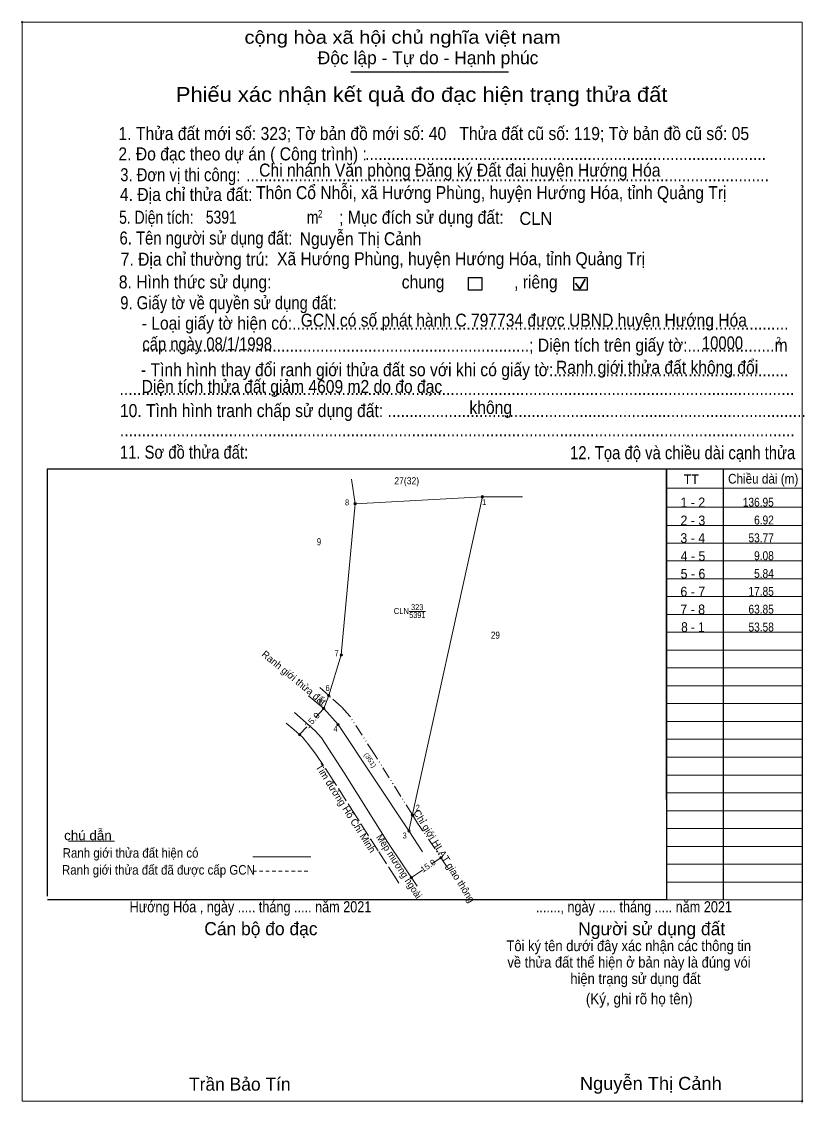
# Model space of a CAD drawing. Header units: metres. Extents: x 537500 to 538200, y 1850743 to 1851198.
# Drawn here: x 537500 to 537829.2, y 1850743 to 1851197.9 of the extents above; entities that cross this region are included whole.
import ezdxf
from ezdxf.enums import TextEntityAlignment as Align

# ---------------------------------------------------------------- set-up
doc = ezdxf.new("R2010")
doc.units = ezdxf.units.M
doc.header["$PDMODE"] = 32
doc.header["$PDSIZE"] = 0.5
for name, pattern in [('DASH_DOUBLE_DOT', [9.2, 5, -1.2, 0.3, -1.2, 0.3, -1.2]), ('LONG_DASHED', [7.5, 6, -1.5]), ('SHORT_DASHED', [2.7, 1.5, -1.2])]:
    doc.linetypes.add(name, pattern=pattern)
for name, color, linetype, lineweight in [('1', 7, 'Continuous', 13), ('10', 7, 'Continuous', 13), ('13', 7, 'DASH_DOUBLE_DOT', 13), ('17', 7, 'Continuous', 13), ('2', 7, 'Continuous', 25), ('22', 7, 'LONG_DASHED', 13), ('30', 7, 'Continuous', 13), ('45', 7, 'Continuous', 13), ('5', 7, 'Continuous', 13), ('50', 7, 'DASH_DOUBLE_DOT', 13), ('52', 7, 'Continuous', 13), ('6', 7, 'Continuous', 13)]:
    doc.layers.add(name, color=color, linetype=linetype, lineweight=lineweight)
doc.layers.add('63', color=7, linetype='Continuous')

msp = doc.modelspace()

# ---------------------------------------------------------------- hatches: boundary and pattern name
at = {"layer": '1'}
msp.add_hatch(color=256, dxfattribs=at).paths.add_polyline_path([(537664.9, 1850864.31, 1), (537663.9, 1850864.31, 1)])
at = {"layer": '10'}
for points in [[(537640.8, 1850995.16, 1), (537639.8, 1850995.16, 1)], [(537627.58, 1850909.09, 1), (537626.58, 1850909.09, 1)], [(537633.59, 1850902.29, 1), (537632.59, 1850902.29, 1)], [(537617.4, 1850898.07, 1), (537616.4, 1850898.07, 1)], [(537663.41, 1850857.55, 1), (537662.41, 1850857.55, 1)]]:
    msp.add_hatch(color=256, dxfattribs=at).paths.add_polyline_path(points)
at = {"layer": '45'}
for points in [[(537676.88, 1850846.32, 1), (537675.88, 1850846.32, 1)], [(537664.45, 1850837.93, 1), (537663.45, 1850837.93, 1)]]:
    msp.add_hatch(color=256, dxfattribs=at).paths.add_polyline_path(points)
at = {"layer": '5'}
for points in [[(537694.3, 1850998.07, 1), (537693.3, 1850998.07, 1)], [(537634.97, 1850931.58, 1), (537633.97, 1850931.58, 1)], [(537629.7, 1850914.53, 1), (537628.7, 1850914.53, 1)]]:
    msp.add_hatch(color=256, dxfattribs=at).paths.add_polyline_path(points)

# ---------------------------------------------------------------- linework, layer by layer
at = {"layer": '1'}
msp.add_circle((537664.4, 1850864.31), 0.5, dxfattribs=at)
at = {"layer": '10'}
for p, q in [((537638.7, 1851005.52), (537640.3, 1850995.16)), ((537623.41, 1850899.7), (537614.79, 1850907.33)), ((537623.61, 1850905.34), (537627.08, 1850909.09)), ((537616.9, 1850898.08), (537619.95, 1850901.37)), ((537662.91, 1850857.55), (537668.61, 1850848.72))]:
    msp.add_line(p, q, dxfattribs=at)
for points in [[(537620.69, 1850914.45), (537627.08, 1850909.09), (537633.09, 1850902.29), (537662.91, 1850857.55)], [(537666.34, 1850834.38), (537653.99, 1850852.68), (537635.61, 1850881.99), (537626.08, 1850896.71), (537623.41, 1850899.7)]]:
    msp.add_lwpolyline(points, dxfattribs=at)
for centre in [(537640.3, 1850995.16), (537627.08, 1850909.09), (537633.09, 1850902.29), (537616.9, 1850898.07), (537662.91, 1850857.55)]:
    msp.add_circle(centre, 0.5, dxfattribs=at)
at = {"layer": '13', "linetype": 'Continuous'}
msp.add_line((537663.07, 1850949.81), (537669.83, 1850949.81), dxfattribs=at)
at = {"layer": '13'}
msp.add_line((537634.6, 1850909.69), (537629.2, 1850914.53), dxfattribs=at)
msp.add_lwpolyline([(537664.4, 1850864.31), (537648.26, 1850890.05), (537638.04, 1850905.84), (537634.6, 1850909.69)], dxfattribs=at)
at = {"layer": '17'}
msp.add_line((537519.71, 1850853.2), (537539.06, 1850853.2), dxfattribs=at)
at = {"layer": '2'}
for p, q in [((537638.44, 1851176.85), (537704.78, 1851176.85)), ((537771.2, 1851009.85), (537771.2, 1850828.59)), ((537771.2, 1850828.59), (537510.95, 1850828.59))]:
    msp.add_line(p, q, dxfattribs=at)
at = {"layer": '2', "lineweight": 35}
for p, q in [((537732.95, 1851087.93), (537734.82, 1851085.5)), ((537734.82, 1851085.5), (537737.09, 1851089.57))]:
    msp.add_line(p, q, dxfattribs=at)
at = {"layer": '2', "lineweight": 13}
msp.add_lwpolyline([(537500.26, 1851197.66), (537828.33, 1851197.66), (537828.33, 1850743.9), (537500.26, 1850743.9)], close=True, dxfattribs=at)
at = {"layer": '2'}
for points in [[(537687.98, 1851090.27), (537693.61, 1851090.27), (537693.61, 1851085.01), (537687.98, 1851085.01)], [(537732.31, 1851090.27), (537737.94, 1851090.27), (537737.94, 1851085.01), (537732.31, 1851085.01)]]:
    msp.add_lwpolyline(points, close=True, dxfattribs=at)
msp.add_lwpolyline([(537510.95, 1850830.07), (537510.95, 1851009.85), (537771.2, 1851009.85)], dxfattribs=at)
for p in [(537500.26, 1851197.66), (537828.33, 1850743.9)]:
    msp.add_point(p, dxfattribs=at)
at = {"layer": '22'}
msp.add_lwpolyline([(537658.69, 1850835.62), (537657.55, 1850837.39), (537649.95, 1850849.13), (537640.53, 1850863.96), (537631.09, 1850878.81), (537623.75, 1850889.88), (537619.98, 1850894.77), (537618.13, 1850897.01), (537614.57, 1850900.09), (537611.21, 1850902.83)], dxfattribs=at)
at = {"layer": '30', "lineweight": 25}
for p, q in [((537771.2, 1850870.72), (537771.2, 1851009.85)), ((537795.07, 1851009.85), (537795.07, 1850828.59))]:
    msp.add_line(p, q, dxfattribs=at)
at = {"layer": '30'}
for p, q in [((537771.2, 1851001.67), (537828.33, 1851001.67)), ((537771.2, 1850993.72), (537828.33, 1850993.72)), ((537771.05, 1850986.07), (537828.18, 1850986.07)), ((537771.2, 1850978.62), (537828.33, 1850978.62)), ((537771.2, 1850971.09), (537828.33, 1850971.09)), ((537771.2, 1850963.59), (537828.33, 1850963.59)), ((537771.2, 1850956.09), (537828.33, 1850956.09)), ((537771.2, 1850948.59), (537828.33, 1850948.59)), ((537771.2, 1850941.09), (537828.33, 1850941.09)), ((537771.2, 1850933.59), (537828.33, 1850933.59)), ((537771.2, 1850926.09), (537828.33, 1850926.09)), ((537771.2, 1850918.59), (537828.33, 1850918.59)), ((537771.2, 1850911.09), (537828.33, 1850911.09)), ((537771.2, 1850903.59), (537828.33, 1850903.59)), ((537771.2, 1850896.09), (537828.33, 1850896.09)), ((537771.2, 1850888.59), (537828.33, 1850888.59)), ((537771.2, 1850881.09), (537828.33, 1850881.09)), ((537771.2, 1850873.59), (537828.33, 1850873.59)), ((537771.2, 1850866.09), (537828.33, 1850866.09)), ((537771.2, 1850858.59), (537828.33, 1850858.59)), ((537771.2, 1850858.57), (537828.33, 1850858.57)), ((537771.2, 1850851.09), (537828.33, 1850851.09)), ((537771.2, 1850843.59), (537828.33, 1850843.59)), ((537771.2, 1850836.09), (537828.33, 1850836.09)), ((537771.2, 1850828.59), (537828.33, 1850828.59))]:
    msp.add_line(p, q, dxfattribs=at)
at = {"layer": '30', "lineweight": 25}
msp.add_lwpolyline([(537771.2, 1851009.85), (537828.33, 1851009.85), (537828.35, 1850828.6)], dxfattribs=at)
at = {"layer": '45'}
for p, q in [((537676.38, 1850846.32), (537672.74, 1850843.86)), ((537668.64, 1850841.09), (537663.95, 1850837.93))]:
    msp.add_line(p, q, dxfattribs=at)
for centre in [(537676.38, 1850846.32), (537663.95, 1850837.93)]:
    msp.add_circle(centre, 0.5, dxfattribs=at)
at = {"layer": '5'}
msp.add_lwpolyline([(537627.08, 1850909.09), (537629.2, 1850914.53), (537634.47, 1850931.58), (537640.3, 1850995.16)], dxfattribs=at)
for centre in [(537693.8, 1850998.07), (537634.47, 1850931.58), (537629.2, 1850914.53)]:
    msp.add_circle(centre, 0.5, dxfattribs=at)
at = {"layer": '50'}
msp.add_line((537629.21, 1850914.54), (537624.73, 1850918.56), dxfattribs=at)
msp.add_lwpolyline([(537679.03, 1850842.39), (537666.56, 1850860.86), (537664.4, 1850864.31)], dxfattribs=at)
at = {"layer": '52'}
for p, q in [((537640.3, 1850995.16), (537693.8, 1850998.07)), ((537693.8, 1850998.07), (537662.91, 1850857.55)), ((537693.8, 1850998.07), (537710.71, 1850998.08))]:
    msp.add_line(p, q, dxfattribs=at)
at = {"layer": '6'}
msp.add_line((537597.29, 1850846.66), (537621.71, 1850846.66), dxfattribs=at)
at = {"layer": '6', "linetype": 'SHORT_DASHED'}
msp.add_line((537597.29, 1850840.68), (537621.71, 1850840.68), dxfattribs=at)

# ---------------------------------------------------------------- texts
at = {"layer": '1', "width": 0.8}
msp.add_text('5391', height=2.5, dxfattribs=at).set_placement((537666.445, 1850947.1), align=Align.CENTER)
at = {"layer": '10'}
for s, height, width, p in [('1 - 2', 4.092, 0.95, (537782.305, 1850993.68)), ('2 - 3', 4.092, 0.95, (537782.335, 1850986.1)), ('3 - 4', 4.092, 0.95, (537782.27, 1850978.68)), ('4 - 5', 4.092, 0.95, (537782.38, 1850971.12)), ('5 - 6', 4.092, 0.95, (537782.38, 1850963.68)), ('6 - 7', 4.092, 0.95, (537782.29, 1850956.16)), ('7 - 8', 4.092, 0.95, (537782.255, 1850948.68)), ('8 - 1', 4.09, 0.9, (537782.35, 1850941.24))]:
    msp.add_text(s, height=height, dxfattribs=dict(at, width=width)).set_placement(p, align=Align.CENTER)
at = {"layer": '13'}
for s, height, width, p in [('27(32)', 3, 0.9, (537661.975, 1851003.32)), ('9', 3, 0.8, (537625.07, 1850977.7)), ('323', 2.5, 0.85, (537666.38, 1850950.43)), ('29', 3, 0.85, (537699.275, 1850938.39))]:
    msp.add_text(s, height=height, dxfattribs=dict(at, width=width)).set_placement(p, align=Align.CENTER)
at = {"layer": '13', "width": 0.95}
msp.add_text('CLN', height=2.5, dxfattribs=at).set_placement((537662.88, 1850948.82), align=Align.RIGHT)
at = {"layer": '13'}
for s, rotation, p in [('Ranh giới thửa đất', 320.561, (537613.562, 1850920.773)), ('Tim đường Hồ Chí Minh', 302.444, (537635.089, 1850866.28)), ('Chỉ giới HLAT giao thông', 301.79, (537676.466, 1850846.19))]:
    msp.add_text(s, height=3, rotation=rotation, dxfattribs=at).set_placement(p, align=Align.CENTER)
for s, height, rotation, width, p in [('(351)', 2, 303.684, 1.1, (537645.796, 1850886.81)), ('Mép mương ngoài', 3, 303.2, 0.95, (537657.522, 1850841.866))]:
    msp.add_text(s, height=height, rotation=rotation, dxfattribs=dict(at, width=width)).set_placement(p, align=Align.CENTER)
at = {"layer": '2'}
for s, height, width, p in [('cộng hòa xã hội chủ nghĩa việt nam', 5.476, 1.15, (537593.75, 1851188.62)), ('1. Thửa đất mới số: 323; Tờ bản đồ mới số: 40   Thửa đất cũ số: 119; Tờ bản đồ cũ số: 05', 5.49, 0.9, (537540.71, 1851148.12)), ('2. Đo đạc theo dự án ( Công trình) : ', 5.48, 0.9, (537540.71, 1851139.54)), ('Chi nhánh Văn phòng Đăng ký Đất đai huyện Hướng Hóa', 5.475, 0.9, (537599.9, 1851132.74)), ('............................................................................................', 5.48, 0.9, (537644.51, 1851139.72)), ('3. Đơn vị thi công:', 5.48, 0.85, (537541.49, 1851130.78)), ('........................................................................................................................', 5.48, 0.9, (537594.44, 1851130.78)), ('Thôn Cổ Nhỗi, xã Hướng Phùng, huyện Hướng Hóa, tỉnh Quảng Trị', 5.46, 0.9, (537598.61, 1851123.26)), ('4. Địa chỉ thửa đất:', 5.48, 0.9, (537541.34, 1851122.48)), ('5. Diện tích:', 5.48, 0.8, (537541.01, 1851112.9)), ('5391', 5.46, 0.8, (537577.49, 1851112.96)), ('m', 5.476, 0.8, (537619.97, 1851112.9)), ('2', 3.129, 0.8, (537624.65, 1851115.52)), ('; Mục đích sử dụng đất:', 5.476, 0.9, (537633.53, 1851112.9)), (' CLN', 5.46, 0.95, (537707.42, 1851112.42)), ('Nguyễn Thị Cảnh', 5.46, 0.9, (537616.97, 1851103.88)), ('6. Tên người sử dụng đất:', 5.48, 0.85, (537541.19, 1851104.18)), ('7. Địa chỉ thường trú:', 5.48, 0.9, (537541.67, 1851095.26)), ('Xã Hướng Phùng, huyện Hướng Hóa, tỉnh Quảng Trị', 5.46, 0.9, (537607.43, 1851095.48)), ('8. Hình thức sử dụng:', 5.48, 0.9, (537540.89, 1851085.7)), ('chung                , riêng', 5.476, 0.9, (537659.87, 1851085.7)), ('9. Giấy tờ về quyền sử dụng đất:', 5.48, 0.85, (537541.49, 1851076.96)), ('     - Loại giấy tờ hiện có:..................................................................................................................', 5.476, 0.9, (537541.34, 1851068.38)), ('GCN có số phát hành C 797734 được UBND huyện Hướng Hóa ', 5.46, 0.9, (537617.42, 1851069.64)), ('cấp ngày 08/1/1998', 5.46, 0.85, (537550.79, 1851059.66)), ('     .........................................................................................; Diện tích trên giấy tờ:....................m', 5.476, 0.9, (537541.34, 1851059.12)), ('10000', 5.46, 0.85, (537786.17, 1851060.08)), ('2', 3.129, 0.8, (537817.43, 1851062.2)), ('Ranh giới thửa đất không đổi', 5.46, 0.9, (537724.76, 1851049.82)), ('     - Tình hình thay đổi ranh giới thửa đất so với khi có giấy tờ:......................................................', 5.476, 0.9, (537541.04, 1851048.8)), ('Diện tích thửa đất giảm 4609 m2 do đo đạc', 5.46, 0.9, (537550.49, 1851041.74)), ('...........................................................................................................................................................', 5.476, 0.9, (537541.19, 1851040.84)), ('không', 5.476, 0.9, (537688.34, 1851032.92)), ('10. Tình hình tranh chấp sử dụng đất: ................................................................................................', 5.48, 0.9, (537541.34, 1851031.6)), ('...........................................................................................................................................................', 5.476, 0.9, (537541.34, 1851023.5)), ('11. Sơ đồ thửa đất:', 5.48, 0.85, (537541.34, 1851014.12)), ('12. Tọa độ và chiều dài cạnh thửa', 5.49, 0.85, (537730.67, 1851013.9)), ('Hướng Hóa , ngày ..... tháng ..... năm 2021', 4.68, 0.85, (537545.42, 1850823.32)), ('......., ngày ..... tháng ..... năm 2021', 4.68, 0.85, (537716.27, 1850823.32)), ('(Ký, ghi rõ họ tên)', 4.694, 0.9, (537737.33, 1850784.64)), ('Nguyễn Thị Cảnh', 5.46, 1.05, (537734.81, 1850748.68))]:
    msp.add_text(s, height=height, dxfattribs=dict(at, width=width)).set_placement(p)
for s, height, p in [('Độc lập - Tự do - Hạnh phúc', 5.476, (537624.53, 1851179.98)), ('Cán bộ đo đạc', 5.476, (537576.83, 1850813.72)), ('Người sử dụng đất', 5.476, (537734.09, 1850813.72)), ('Trần Bảo Tín', 5.475, (537570.41, 1850748.34))]:
    msp.add_text(s, height=height, dxfattribs=at).set_placement(p)
for s, height, width, p in [('Phiếu xác nhận kết quả đo đạc hiện trạng thửa đất', 6.257, 1.1, (537668.245, 1851164.18)), ('Tôi ký tên dưới đây xác nhận các thông tin', 4.524, 0.9, (537755.365, 1850807.02)), ('về thửa đất thể hiện ở bản này là đúng vói', 4.524, 0.9, (537755.465, 1850800.1)), ('hiện trạng sử dụng đất', 4.524, 0.9, (537758.185, 1850793.2))]:
    msp.add_text(s, height=height, dxfattribs=dict(at, width=width)).set_placement(p, align=Align.CENTER)
msp.add_text('.', height=1.565, dxfattribs=at).set_placement((537828.248, 1850743), align=Align.CENTER)
at = {"layer": '30'}
for s, height, width, p in [('TT', 4.08, 0.95, (537778.49, 1851003.4)), ('Chiều dài (m)', 4.092, 0.9, (537797.12, 1851003.64))]:
    msp.add_text(s, height=height, dxfattribs=dict(at, width=width)).set_placement(p)
at = {"layer": '45'}
for rotation, width, p in [(47.132, 1.15, (537623.155, 1850903.255)), (34.019, 1.05, (537671.631, 1850841.856))]:
    msp.add_text('15.0', height=2.5, rotation=rotation, dxfattribs=dict(at, width=width)).set_placement(p, align=Align.CENTER)
at = {"layer": '6'}
for s, height, width, p in [('chú dẫn', 4.009, 1.05, (537517.88, 1850853.68)), ('Ranh giới thửa đất hiện có ', 4.009, 0.9, (537517.28, 1850846.32)), ('Ranh giới thửa đất đã được cấp GCN', 4.02, 0.9, (537516.98, 1850839.18))]:
    msp.add_text(s, height=height, dxfattribs=dict(at, width=width)).set_placement(p)
at = {"layer": '63'}
for s, height, width, p in [(' 8', 2.5, 0.8, (537637.73, 1850994.48)), (' 1', 2.5, 0.75, (537695.44, 1850994.58)), ('136.95', 3.75, 0.85, (537816.37, 1850993.94)), ('6.92', 3.75, 0.85, (537816.38, 1850986.44)), ('53.77', 3.75, 0.85, (537816.39, 1850978.94)), ('9.08', 3.75, 0.85, (537816.38, 1850971.44)), ('5.84', 3.75, 0.85, (537816.38, 1850963.94)), ('17.85', 3.75, 0.85, (537816.38, 1850956.44)), ('63.85', 3.75, 0.85, (537816.38, 1850948.94)), ('53.58', 3.75, 0.85, (537816.39, 1850941.44)), (' 7', 2.5, 0.8, (537633.35, 1850931.04)), (' 6', 2.5, 0.85, (537629.53, 1850916.41)), (' 5', 2.5, 0.8, (537626.71, 1850910.51)), (' 4', 2.5, 0.85, (537632.89, 1850899.31)), (' 2', 2.5, 0.85, (537667.51, 1850866.07)), (' 3', 2.5, 0.8, (537661.96, 1850854.4))]:
    msp.add_text(s, height=height, dxfattribs=dict(at, width=width)).set_placement(p, align=Align.RIGHT)

doc.saveas('drawing.dxf')
